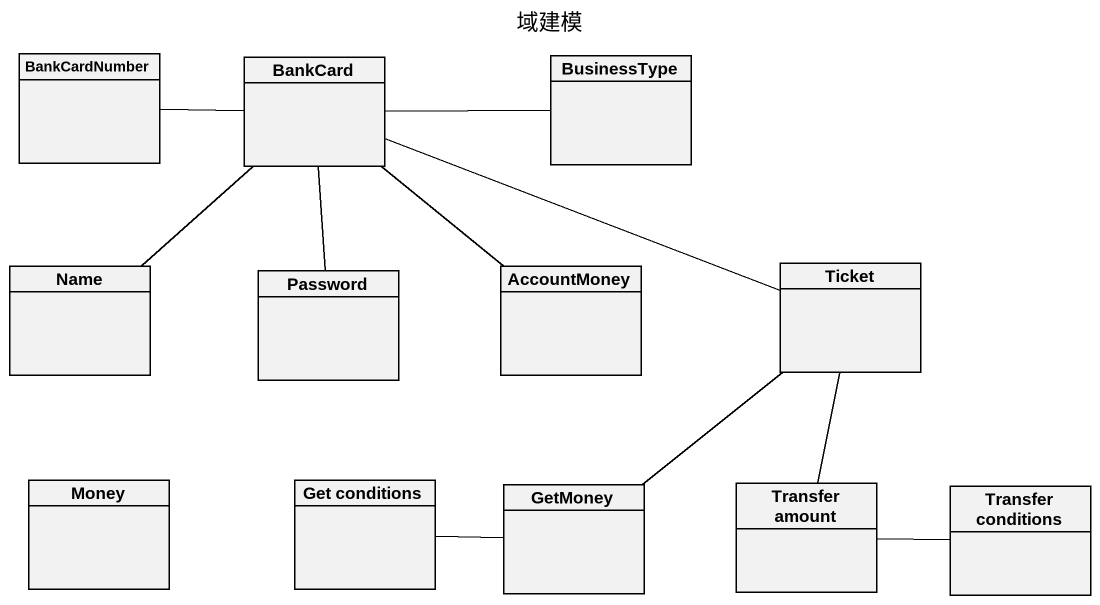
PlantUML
@startuml
title 域建模
hide circle
hide empty members
class BankCardNumber
class BankCard
class BusinessType
class Name
class Password
class AccountMoney
class Ticket
class Money
class "Get conditions" as Get_conditions
class GetMoney
class "Transfer amount" as Transfer_amount
class "Transfer conditions" as Transfer_conditions
BankCardNumber -right- BankCard
BankCard -right- BusinessType
BankCard -- Name
BankCard -- Password
BankCard -- AccountMoney
BankCard -right- Ticket
Ticket -- GetMoney
Get_conditions -right- GetMoney
Transfer_amount -up- Ticket
Transfer_conditions -left- Transfer_amount
@enduml
